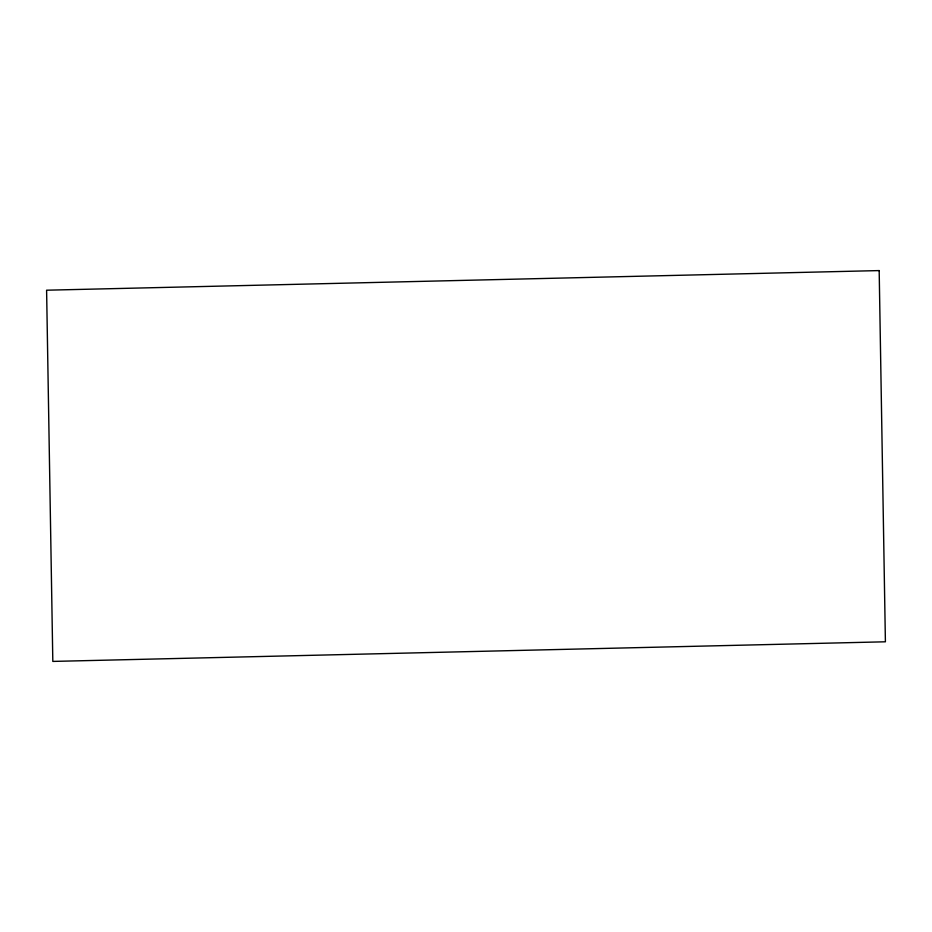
<?xml version="1.0" encoding="UTF-8"?>
<svg xmlns="http://www.w3.org/2000/svg" width="932" height="932" viewBox="0 0 932 932"><rect width="100%" height="100%" fill="white"/><g stroke="black" fill="none" stroke-linecap="round" stroke-linejoin="round"><path stroke-width="1.4" d="M879.179 270.583L46.6 290.202L52.821 661.417L885.4 641.798L879.179 270.583"/></g></svg>
